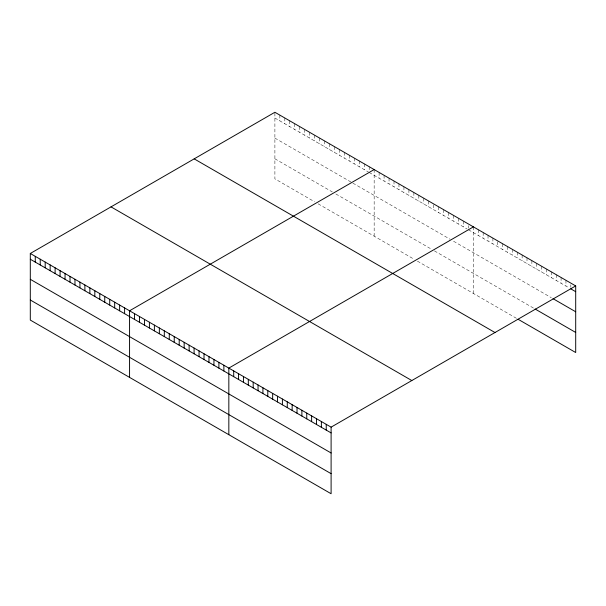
<?xml version="1.0" encoding="UTF-8"?>
<svg xmlns="http://www.w3.org/2000/svg" width="606" height="606" viewBox="0 0 606 606"><rect width="100%" height="100%" fill="white"/><g stroke="black" fill="none" stroke-linecap="round" stroke-linejoin="round"><path stroke-width="0.45" stroke-dasharray="3.03 2.27" d="M274.897 113.08L274.897 178.853L314.597 201.783M274.897 118.026L368.486 172.059M369.198 172.468L467.044 228.962M468.461 229.78L569.208 287.948M274.897 138.1L352.177 182.717M352.889 183.133L450.031 239.211M453.576 241.256L551.346 297.713M274.897 158.78L332.323 191.943M335.868 193.988L431.593 249.248M434.426 250.892L534.303 308.552M318.142 203.828L413.868 259.095M417.413 261.141L516.448 318.317M570.829 284.767L570.829 287.236M565.959 280.305L565.959 286.07M561.088 277.495L561.088 283.26M556.217 274.685L556.217 280.449M551.346 271.867L551.346 277.639M546.476 269.056L546.476 274.821M541.605 266.246L541.605 272.011M536.742 263.436L536.742 269.2M531.871 260.625L531.871 266.39M527 257.808L527 263.58M522.13 254.997L522.13 260.762M517.259 252.187L517.259 257.951M512.388 249.377L512.388 255.141M507.517 246.566L507.517 252.331M502.647 243.748L502.647 249.52M497.776 241.764L497.776 246.703M492.905 238.128L492.905 243.892M488.035 235.317L488.035 241.082M483.164 232.507L483.164 238.272M478.293 229.689L478.293 235.461M473.422 226.879L473.422 293.478M468.461 225.659L468.461 228.136M463.499 221.152L463.499 226.917M458.537 218.281L458.537 224.053M453.576 215.418L453.576 221.182M448.607 212.554L448.607 218.319M443.645 209.691L443.645 215.456M438.683 206.82L438.683 212.585M433.722 204.783L433.722 209.721M428.753 201.094L428.753 206.858M423.791 198.223L423.791 203.995M418.829 195.359L418.829 201.124M413.868 192.496L413.868 198.26M408.906 189.633L408.906 195.397M403.937 186.762L403.937 192.526M398.975 183.898L398.975 189.663M394.014 181.035L394.014 186.799M389.052 178.164L389.052 183.936M384.083 175.301L384.083 181.065M379.121 172.437L379.121 178.202M374.16 169.566L374.16 236.166M369.198 166.703L369.198 170.824M364.236 163.84L364.236 169.604M359.267 160.976L359.267 166.741M354.305 158.105L354.305 163.87M349.344 155.242L349.344 161.007M344.382 152.379L344.382 158.143M339.413 149.508L339.413 155.28M334.451 146.644L334.451 152.409M329.49 143.781L329.49 149.546M324.528 140.918L324.528 146.682M319.567 138.047L319.567 143.811M314.597 135.183L314.597 140.948M309.636 132.32L309.636 138.085M304.674 129.449L304.674 135.221M299.712 126.586L299.712 132.35M294.743 123.722L294.743 129.487M289.782 120.859L289.782 126.624M284.82 117.988L284.82 123.753M279.858 115.125L279.858 120.889"/><path stroke-width="0.91" d="M30.3 253.475L331.103 427.147L331.103 493.738L30.3 320.074L30.3 253.475L274.897 112.261L575.7 285.926L575.7 352.525L518.069 319.256M374.16 169.566L129.563 310.787L129.563 377.379M473.422 226.879L228.833 368.092L228.833 434.691M331.103 427.147L575.7 285.926M570.829 288.88L575.7 291.691M552.975 298.644L575.7 311.772M535.113 309.022L575.7 332.452M194.178 158.863L494.981 332.527M111.019 206.873L411.822 380.545M30.3 259.239L331.103 432.911M30.3 279.313L331.103 452.985M30.3 300L331.103 473.665M326.233 424.329L326.233 430.101M321.369 421.518L321.369 427.283M316.499 418.708L316.499 424.473M311.628 415.898L311.628 421.662M306.757 413.087L306.757 418.852M301.886 410.27L301.886 416.042M297.016 407.459L297.016 413.224M292.145 404.649L292.145 410.413M287.274 401.839L287.274 407.603M282.404 399.028L282.404 404.793M277.533 396.21L277.533 401.983M272.662 393.4L272.662 399.165M267.791 390.59L267.791 396.354M262.921 387.779L262.921 393.544M258.05 384.969L258.05 390.734M253.187 382.151L253.187 387.923M248.316 379.341L248.316 385.105M243.445 376.531L243.445 382.295M238.575 373.72L238.575 379.485M233.704 370.91L233.704 376.674M223.872 365.229L223.872 370.993M218.902 362.365L218.902 368.13M213.941 359.502L213.941 365.266M208.979 356.631L208.979 362.403M204.017 353.768L204.017 359.532M199.056 350.904L199.056 356.669M194.087 348.033L194.087 353.806M189.125 345.17L189.125 350.935M184.163 342.307L184.163 348.071M179.202 339.443L179.202 345.208M174.233 336.572L174.233 342.337M169.271 333.709L169.271 339.474M164.309 330.846L164.309 336.61M159.348 327.975L159.348 333.747M154.386 325.111L154.386 330.876M149.417 322.248L149.417 328.013M144.455 319.385L144.455 325.149M139.494 316.514L139.494 322.278M134.532 313.65L134.532 319.415M124.601 307.916L124.601 313.688M119.64 305.053L119.64 310.817M114.678 302.189L114.678 307.954M109.716 299.326L109.716 305.091M104.747 296.455L104.747 302.22M99.785 293.592L99.785 299.356M94.824 290.728L94.824 296.493M89.862 287.858L89.862 293.63M84.893 284.994L84.893 290.759M79.931 282.131L79.931 287.895M74.97 279.268L74.97 285.032M70.008 276.397L70.008 282.161M65.047 273.533L65.047 279.298M60.077 270.67L60.077 276.434M55.116 267.799L55.116 273.571M50.154 264.936L50.154 270.7M45.192 262.072L45.192 267.837M40.223 259.209L40.223 264.974M35.262 256.338L35.262 262.103"/></g></svg>
